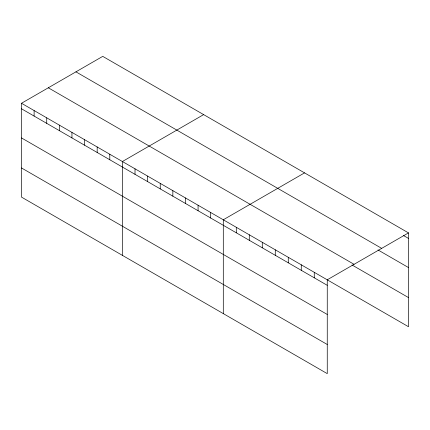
<?xml version="1.0" encoding="UTF-8"?>
<svg xmlns="http://www.w3.org/2000/svg" width="430" height="430" viewBox="0 0 430 430"><rect width="100%" height="100%" fill="white"/><g stroke="black" fill="none" stroke-linecap="round" stroke-linejoin="round"><path stroke-width="0.64" d="M408.5 232.893L327.257 279.801L327.257 373.632L21.5 197.107L21.5 103.27L102.743 56.368L408.5 232.893L408.5 326.73L21.5 103.27M203.643 114.622L122.399 161.524L122.399 255.361M304.542 172.876L223.299 219.778L223.299 313.615M403.415 235.479L408.5 238.413M75.933 71.848L381.69 248.373M377.991 249.943L408.5 267.557M48.31 87.795L354.067 264.321M352.003 264.966L408.5 297.582M21.5 108.79L327.257 285.316M21.5 137.933L327.257 314.459M21.5 167.958L327.257 344.489M314.265 272.298L314.265 277.812M301.269 264.794L301.269 270.314M288.272 257.291L288.272 262.811M275.281 249.792L275.281 255.307M262.284 242.289L262.284 247.804M249.287 234.785L249.287 240.3M236.296 227.282L236.296 232.802M210.689 212.501L210.689 218.015M198.074 205.218L198.074 210.732M185.464 197.934L185.464 203.454M172.849 190.651L172.849 196.171M160.239 183.374L160.239 188.888M147.624 176.09L147.624 181.605M135.015 168.807L135.015 174.327M109.79 154.246L109.79 159.761M97.175 146.963L97.175 152.478M84.565 139.68L84.565 145.2M71.95 132.397L71.95 137.917M59.34 125.119L59.34 130.634M46.725 117.836L46.725 123.351M34.115 110.553L34.115 116.073"/></g></svg>
